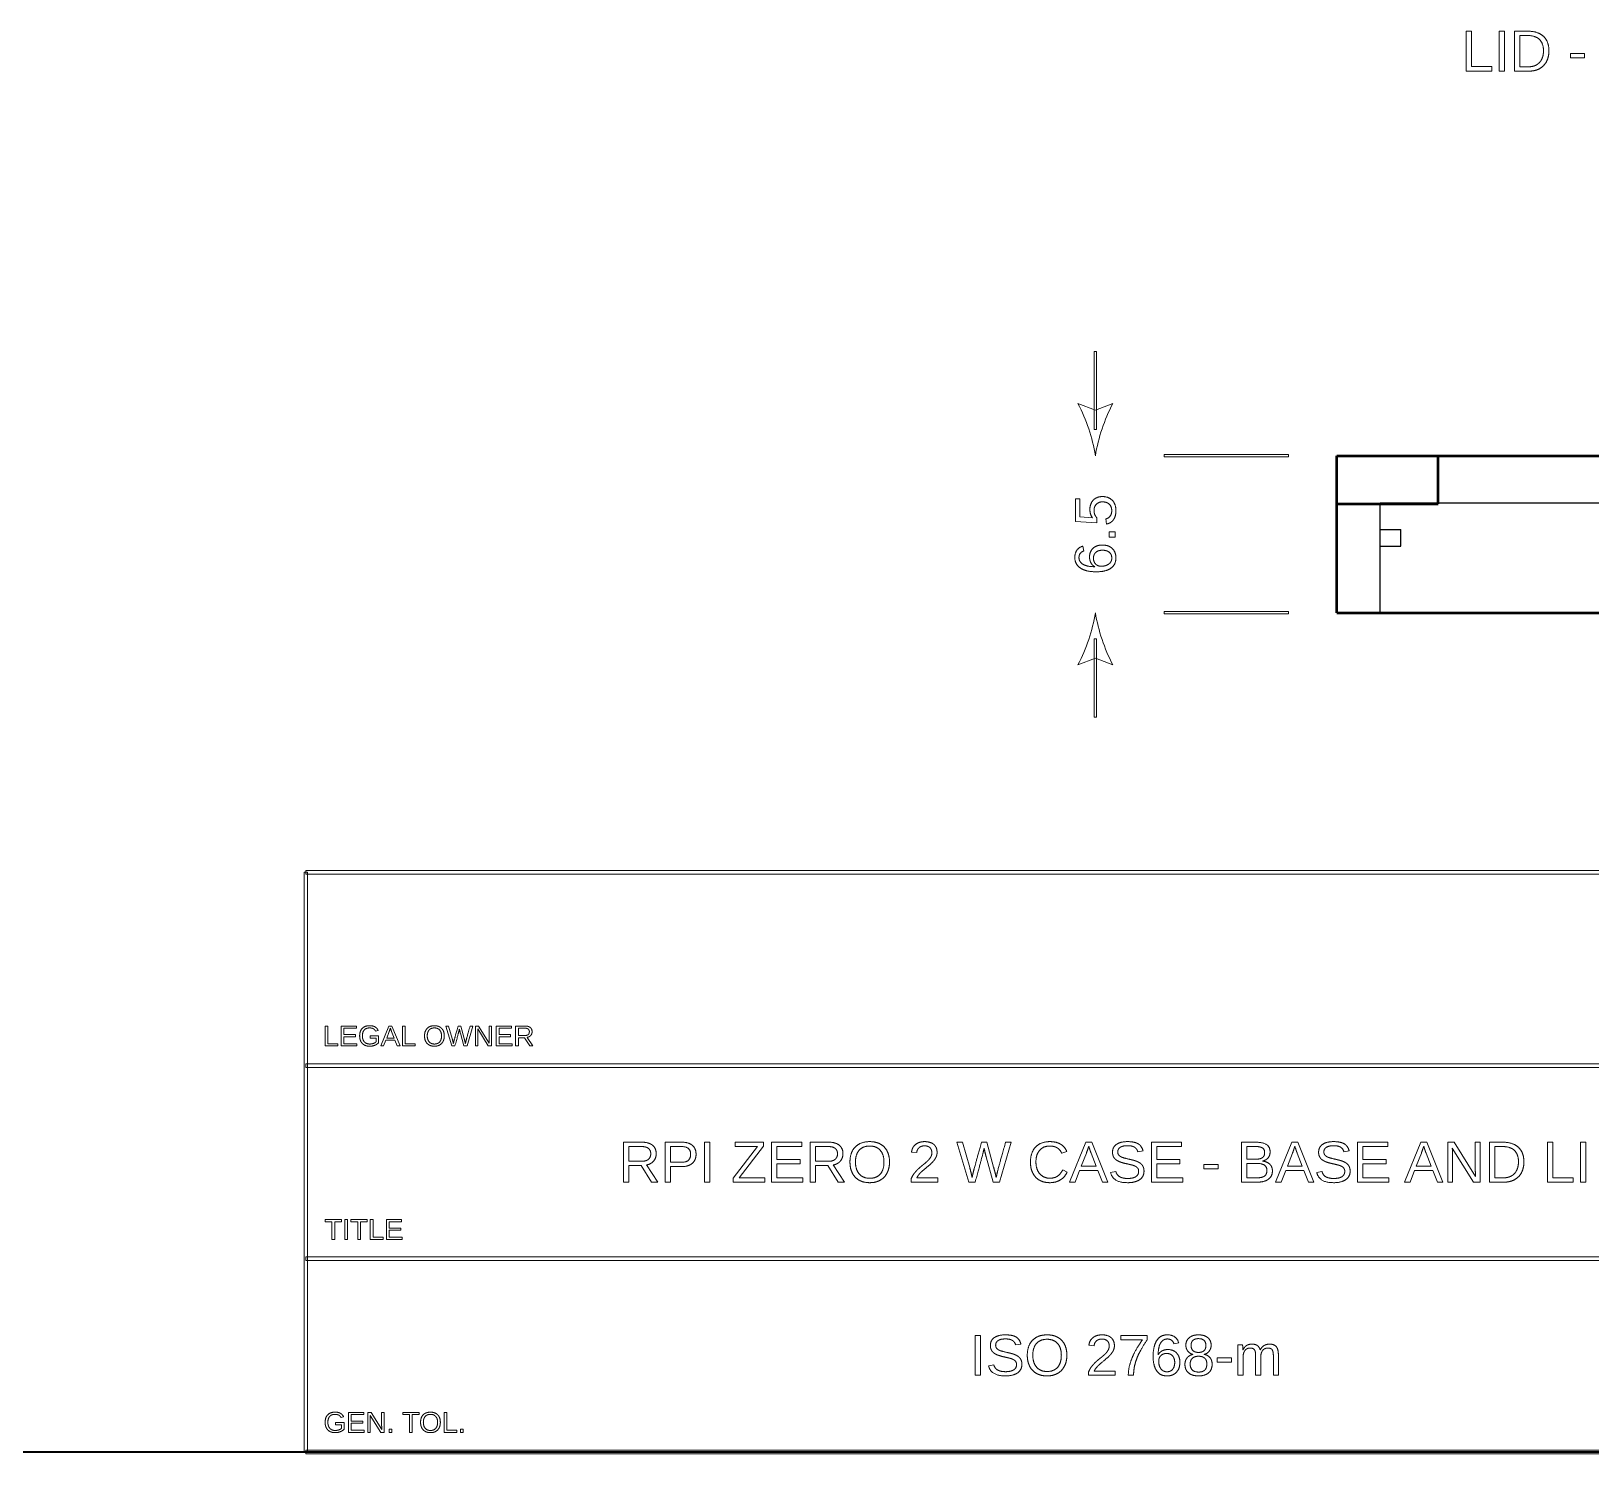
# Model space of a CAD drawing. Header units: millimetres. Extents: x 10 to 414, y 10 to 287.
# Drawn here: x 228.6 to 293.2, y 9.9 to 68.8 of the extents above; entities that cross this region are included whole.
import ezdxf

# ---------------------------------------------------------------- set-up
doc = ezdxf.new("R2010")
doc.units = ezdxf.units.MM
for name, color, linetype, lineweight in [('border', 7, 'Continuous', 35), ('dimensions', 7, 'Continuous', 13), ('hidden', 7, 'Continuous', 25), ('part', 7, 'Continuous', 50)]:
    doc.layers.add(name, color=color, linetype=linetype, lineweight=lineweight)

msp = doc.modelspace()

# ---------------------------------------------------------------- linework, layer by layer
at = {"layer": 'border'}
msp.add_line((10, 10), (410, 10), dxfattribs=at)
at = {"layer": 'dimensions'}
for p, q in [((288.06, 68.825), (288.06, 67.174)), ((288.283, 68.825), (288.06, 68.825)), ((288.283, 67.357), (288.283, 68.825)), ((289.419, 68.825), (289.419, 67.174)), ((289.643, 68.825), (289.419, 68.825)), ((289.643, 67.174), (289.643, 68.825)), ((290.061, 68.825), (290.061, 67.174)), ((290.607, 68.825), (290.061, 68.825)), ((290.285, 68.646), (290.603, 68.646)), ((290.285, 67.353), (290.285, 68.646)), ((292.371, 67.905), (292.371, 67.718)), ((292.957, 67.905), (292.371, 67.905)), ((292.957, 67.718), (292.957, 67.905)), ((289.118, 67.357), (288.283, 67.357)), ((289.118, 67.174), (289.118, 67.357)), ((290.653, 67.353), (290.285, 67.353)), ((292.371, 67.718), (292.957, 67.718)), ((288.06, 67.174), (289.118, 67.174)), ((289.419, 67.174), (289.643, 67.174)), ((290.061, 67.174), (290.679, 67.174)), ((272.75, 55.57), (272.65, 55.57)), ((272.65, 55.57), (272.65, 52.33)), ((272.75, 52.33), (272.75, 55.57)), ((272.7, 53.14), (271.98, 53.41)), ((273.42, 53.41), (272.7, 53.14)), ((272.65, 52.33), (272.75, 52.33)), ((280.7, 51.3), (275.55, 51.3)), ((275.55, 51.3), (275.55, 51.2)), ((275.55, 51.2), (280.7, 51.2)), ((280.7, 51.2), (280.7, 51.3)), ((271.875, 49.461), (271.875, 48.522)), ((272.054, 49.461), (271.875, 49.461)), ((272.054, 48.714), (272.054, 49.461)), ((271.875, 48.522), (272.763, 48.467)), ((272.578, 48.683), (272.054, 48.714)), ((272.763, 48.467), (272.763, 48.673)), ((273.132, 48.632), (273.157, 48.419)), ((273.27, 48.104), (273.27, 47.875)), ((273.526, 48.104), (273.27, 48.104)), ((273.27, 47.875), (273.526, 47.875)), ((273.526, 47.875), (273.526, 48.104)), ((272.223, 47.303), (272.187, 47.505)), ((280.7, 44.8), (275.55, 44.8)), ((275.55, 44.8), (275.55, 44.7)), ((275.55, 44.7), (280.7, 44.7)), ((280.7, 44.7), (280.7, 44.8)), ((272.75, 43.67), (272.65, 43.67)), ((272.65, 43.67), (272.65, 40.43)), ((272.75, 40.43), (272.75, 43.67)), ((271.98, 42.59), (272.7, 42.86)), ((272.7, 42.86), (273.42, 42.59)), ((272.65, 40.43), (272.75, 40.43)), ((240.075, 34), (239.925, 34)), ((239.925, 34), (239.925, 10)), ((410, 34.075), (240, 34.075)), ((240, 34.075), (240, 33.925)), ((240, 33.925), (410, 33.925)), ((240.075, 10), (240.075, 34)), ((240.8, 27.637), (240.8, 26.812)), ((240.912, 27.637), (240.8, 27.637)), ((240.912, 26.903), (240.912, 27.637)), ((241.467, 27.637), (241.467, 26.812)), ((242.094, 27.637), (241.467, 27.637)), ((241.579, 27.546), (242.094, 27.546)), ((241.579, 27.281), (241.579, 27.546)), ((242.059, 27.281), (241.579, 27.281)), ((241.579, 27.191), (242.059, 27.191)), ((241.579, 26.903), (241.579, 27.191)), ((242.059, 27.191), (242.059, 27.281)), ((242.094, 27.546), (242.094, 27.637)), ((242.663, 27.225), (242.663, 27.131)), ((243.013, 27.225), (242.663, 27.225)), ((242.663, 27.131), (242.91, 27.131)), ((242.888, 27.423), (242.995, 27.455)), ((242.91, 27.131), (242.91, 26.982)), ((243.013, 26.94), (243.013, 27.225)), ((243.442, 27.637), (243.105, 26.812)), ((243.35, 27.14), (243.455, 27.412)), ((243.659, 27.14), (243.35, 27.14)), ((243.569, 27.637), (243.442, 27.637)), ((243.499, 27.537), (243.504, 27.553)), ((243.504, 27.553), (243.52, 27.504)), ((243.553, 27.413), (243.659, 27.14)), ((243.901, 26.812), (243.569, 27.637)), ((244.002, 27.637), (244.002, 26.812)), ((244.113, 27.637), (244.002, 27.637)), ((244.113, 26.903), (244.113, 27.637)), ((245.798, 27.637), (246.041, 26.812)), ((245.915, 27.637), (245.798, 27.637)), ((246.063, 27.113), (245.915, 27.637)), ((246.414, 27.637), (246.307, 27.637)), ((246.402, 27.336), (246.545, 26.812)), ((246.557, 27.123), (246.414, 27.637)), ((246.678, 26.812), (246.921, 27.637)), ((246.921, 27.637), (246.805, 27.637)), ((247.024, 27.637), (247.024, 26.812)), ((247.154, 27.637), (247.024, 27.637)), ((247.118, 27.515), (247.559, 26.812)), ((247.121, 27.458), (247.118, 27.515)), ((247.123, 27.36), (247.121, 27.458)), ((247.123, 26.812), (247.123, 27.36)), ((247.6, 26.929), (247.154, 27.637)), ((247.593, 27.637), (247.593, 27.096)), ((247.694, 27.637), (247.593, 27.637)), ((247.694, 26.812), (247.694, 27.637)), ((247.89, 27.637), (247.89, 26.812)), ((248.517, 27.637), (247.89, 27.637)), ((248.002, 27.546), (248.517, 27.546)), ((248.002, 27.281), (248.002, 27.546)), ((248.482, 27.281), (248.002, 27.281)), ((248.002, 27.191), (248.482, 27.191)), ((248.002, 26.903), (248.002, 27.191)), ((248.482, 27.191), (248.482, 27.281)), ((248.517, 27.546), (248.517, 27.637)), ((248.691, 27.637), (248.691, 26.812)), ((249.079, 27.637), (248.691, 27.637)), ((248.803, 27.548), (249.068, 27.548)), ((248.803, 27.243), (248.803, 27.548)), ((249.073, 27.243), (248.803, 27.243)), ((248.803, 27.154), (249.06, 27.154)), ((248.803, 26.812), (248.803, 27.154)), ((249.06, 27.154), (249.274, 26.812)), ((249.403, 26.812), (249.169, 27.167)), ((240.8, 26.812), (241.329, 26.812)), ((241.329, 26.903), (240.912, 26.903)), ((241.329, 26.812), (241.329, 26.903)), ((241.467, 26.812), (242.118, 26.812)), ((242.118, 26.903), (241.579, 26.903)), ((242.118, 26.812), (242.118, 26.903)), ((243.105, 26.812), (243.221, 26.812)), ((243.221, 26.812), (243.316, 27.053)), ((243.316, 27.053), (243.692, 27.053)), ((243.692, 27.053), (243.787, 26.812)), ((243.787, 26.812), (243.901, 26.812)), ((244.002, 26.812), (244.531, 26.812)), ((244.531, 26.903), (244.113, 26.903)), ((244.531, 26.812), (244.531, 26.903)), ((246.041, 26.812), (246.175, 26.812)), ((246.545, 26.812), (246.678, 26.812)), ((246.614, 26.931), (246.609, 26.91)), ((247.024, 26.812), (247.123, 26.812)), ((247.559, 26.812), (247.694, 26.812)), ((247.89, 26.812), (248.541, 26.812)), ((248.541, 26.903), (248.002, 26.903)), ((248.541, 26.812), (248.541, 26.903)), ((248.691, 26.812), (248.803, 26.812)), ((249.274, 26.812), (249.403, 26.812)), ((410, 26.075), (240, 26.075)), ((240, 26.075), (240, 25.925)), ((240, 25.925), (410, 25.925)), ((253.151, 22.825), (253.151, 21.174)), ((253.928, 22.825), (253.151, 22.825)), ((253.375, 22.646), (253.906, 22.646)), ((253.375, 22.036), (253.375, 22.646)), ((254.884, 22.825), (254.884, 21.174)), ((255.579, 22.825), (254.884, 22.825)), ((255.108, 22.646), (255.552, 22.646)), ((255.108, 21.994), (255.108, 22.646)), ((256.51, 22.825), (256.51, 21.174)), ((256.734, 22.825), (256.51, 22.825)), ((256.734, 21.174), (256.734, 22.825)), ((258.704, 22.642), (257.698, 21.341)), ((257.784, 22.825), (257.784, 22.642)), ((258.958, 22.825), (257.784, 22.825)), ((257.784, 22.642), (258.704, 22.642)), ((257.952, 21.357), (258.958, 22.662)), ((258.958, 22.662), (258.958, 22.825)), ((259.285, 22.825), (259.285, 21.174)), ((260.538, 22.825), (259.285, 22.825)), ((259.509, 22.642), (260.538, 22.642)), ((259.509, 22.113), (259.509, 22.642)), ((260.538, 22.642), (260.538, 22.825)), ((260.886, 22.825), (260.886, 21.174)), ((261.663, 22.825), (260.886, 22.825)), ((261.109, 22.646), (261.64, 22.646)), ((261.109, 22.036), (261.109, 22.646)), ((266.968, 22.825), (267.454, 21.174)), ((267.201, 22.825), (266.968, 22.825)), ((267.497, 21.776), (267.201, 22.825)), ((268.199, 22.825), (267.985, 22.825)), ((268.486, 21.797), (268.199, 22.825)), ((268.728, 21.174), (269.214, 22.825)), ((269.214, 22.825), (268.981, 22.825)), ((272.301, 22.825), (271.627, 21.174)), ((272.555, 22.825), (272.301, 22.825)), ((272.414, 22.623), (272.425, 22.656)), ((272.425, 22.656), (272.457, 22.559)), ((273.218, 21.174), (272.555, 22.825)), ((275.021, 22.825), (275.021, 21.174)), ((276.273, 22.825), (275.021, 22.825)), ((275.245, 22.642), (276.273, 22.642)), ((275.245, 22.113), (275.245, 22.642)), ((276.273, 22.642), (276.273, 22.825)), ((278.754, 22.825), (278.754, 21.174)), ((279.354, 22.825), (278.754, 22.825)), ((278.978, 22.646), (279.354, 22.646)), ((278.978, 22.123), (278.978, 22.646)), ((280.837, 22.825), (280.163, 21.174)), ((281.091, 22.825), (280.837, 22.825)), ((280.95, 22.623), (280.961, 22.656)), ((280.961, 22.656), (280.993, 22.559)), ((281.754, 21.174), (281.091, 22.825)), ((283.557, 22.825), (283.557, 21.174)), ((284.809, 22.825), (283.557, 22.825)), ((283.78, 22.642), (284.809, 22.642)), ((283.78, 22.113), (283.78, 22.642)), ((284.809, 22.642), (284.809, 22.825)), ((286.173, 22.825), (285.5, 21.174)), ((286.428, 22.825), (286.173, 22.825)), ((286.287, 22.623), (286.298, 22.656)), ((286.298, 22.656), (286.329, 22.559)), ((287.091, 21.174), (286.428, 22.825)), ((287.293, 22.825), (287.293, 21.174)), ((287.553, 22.825), (287.293, 22.825)), ((288.446, 21.409), (287.553, 22.825)), ((288.432, 22.825), (288.432, 21.742)), ((288.633, 22.825), (288.432, 22.825)), ((288.633, 21.174), (288.633, 22.825)), ((289.026, 22.825), (289.026, 21.174)), ((289.572, 22.825), (289.026, 22.825)), ((289.25, 22.646), (289.567, 22.646)), ((289.25, 21.353), (289.25, 22.646)), ((291.426, 22.825), (291.426, 21.174)), ((291.65, 22.825), (291.426, 22.825)), ((291.65, 21.357), (291.65, 22.825)), ((292.785, 22.825), (292.785, 21.174)), ((293.009, 22.825), (292.785, 22.825)), ((293.009, 21.174), (293.009, 22.825)), ((253.915, 22.036), (253.375, 22.036)), ((255.562, 21.994), (255.108, 21.994)), ((260.467, 22.113), (259.509, 22.113)), ((260.467, 21.932), (260.467, 22.113)), ((261.65, 22.036), (261.109, 22.036)), ((265.086, 22.417), (265.301, 22.397)), ((268.175, 22.223), (268.461, 21.174)), ((271.304, 22.37), (271.516, 22.441)), ((272.117, 21.831), (272.328, 22.374)), ((272.522, 22.376), (272.734, 21.831)), ((274.455, 22.431), (274.675, 22.47)), ((276.203, 22.113), (275.245, 22.113)), ((276.203, 21.932), (276.203, 22.113)), ((279.354, 22.123), (278.978, 22.123)), ((280.653, 21.831), (280.864, 22.374)), ((281.058, 22.376), (281.27, 21.831)), ((282.991, 22.431), (283.211, 22.47)), ((284.739, 22.113), (283.78, 22.113)), ((284.739, 21.932), (284.739, 22.113)), ((285.989, 21.831), (286.2, 22.374)), ((286.395, 22.376), (286.607, 21.831)), ((287.48, 22.58), (288.364, 21.174)), ((287.486, 22.466), (287.48, 22.58)), ((287.492, 22.271), (287.486, 22.466)), ((287.492, 21.174), (287.492, 22.271)), ((253.375, 21.859), (253.889, 21.859)), ((253.375, 21.174), (253.375, 21.859)), ((253.889, 21.859), (254.318, 21.174)), ((254.576, 21.174), (254.107, 21.885)), ((255.108, 21.817), (255.593, 21.817)), ((255.108, 21.174), (255.108, 21.817)), ((257.698, 21.341), (257.698, 21.174)), ((259.013, 21.357), (257.952, 21.357)), ((259.013, 21.174), (259.013, 21.357)), ((259.509, 21.932), (260.467, 21.932)), ((259.509, 21.357), (259.509, 21.932)), ((260.586, 21.357), (259.509, 21.357)), ((260.586, 21.174), (260.586, 21.357)), ((261.109, 21.859), (261.624, 21.859)), ((261.109, 21.174), (261.109, 21.859)), ((261.624, 21.859), (262.053, 21.174)), ((262.311, 21.174), (261.842, 21.885)), ((265.076, 21.323), (265.076, 21.174)), ((266.17, 21.353), (265.308, 21.353)), ((266.17, 21.174), (266.17, 21.353)), ((268.6, 21.412), (268.589, 21.371)), ((271.531, 21.586), (271.348, 21.678)), ((271.859, 21.174), (272.049, 21.657)), ((272.049, 21.657), (272.801, 21.657)), ((272.734, 21.831), (272.117, 21.831)), ((272.801, 21.657), (272.99, 21.174)), ((273.549, 21.613), (273.332, 21.57)), ((275.245, 21.932), (276.203, 21.932)), ((275.245, 21.357), (275.245, 21.932)), ((276.321, 21.357), (275.245, 21.357)), ((276.321, 21.174), (276.321, 21.357)), ((277.198, 21.905), (277.198, 21.718)), ((277.784, 21.905), (277.198, 21.905)), ((277.198, 21.718), (277.784, 21.718)), ((277.784, 21.718), (277.784, 21.905)), ((278.978, 21.948), (279.395, 21.948)), ((278.978, 21.353), (278.978, 21.948)), ((279.413, 21.353), (278.978, 21.353)), ((280.395, 21.174), (280.585, 21.657)), ((280.585, 21.657), (281.337, 21.657)), ((281.27, 21.831), (280.653, 21.831)), ((281.337, 21.657), (281.526, 21.174)), ((282.085, 21.613), (281.868, 21.57)), ((283.78, 21.932), (284.739, 21.932)), ((283.78, 21.357), (283.78, 21.932)), ((284.857, 21.357), (283.78, 21.357)), ((284.857, 21.174), (284.857, 21.357)), ((285.732, 21.174), (285.921, 21.657)), ((285.921, 21.657), (286.674, 21.657)), ((286.607, 21.831), (285.989, 21.831)), ((286.674, 21.657), (286.863, 21.174)), ((289.618, 21.353), (289.25, 21.353)), ((292.484, 21.357), (291.65, 21.357)), ((292.484, 21.174), (292.484, 21.357)), ((253.151, 21.174), (253.375, 21.174)), ((254.318, 21.174), (254.576, 21.174)), ((254.884, 21.174), (255.108, 21.174)), ((256.51, 21.174), (256.734, 21.174)), ((257.698, 21.174), (259.013, 21.174)), ((259.285, 21.174), (260.586, 21.174)), ((260.886, 21.174), (261.109, 21.174)), ((262.053, 21.174), (262.311, 21.174)), ((265.076, 21.174), (266.17, 21.174)), ((267.454, 21.174), (267.721, 21.174)), ((268.461, 21.174), (268.728, 21.174)), ((271.627, 21.174), (271.859, 21.174)), ((272.99, 21.174), (273.218, 21.174)), ((275.021, 21.174), (276.321, 21.174)), ((278.754, 21.174), (279.425, 21.174)), ((280.163, 21.174), (280.395, 21.174)), ((281.526, 21.174), (281.754, 21.174)), ((283.557, 21.174), (284.857, 21.174)), ((285.5, 21.174), (285.732, 21.174)), ((286.863, 21.174), (287.091, 21.174)), ((287.293, 21.174), (287.492, 21.174)), ((288.364, 21.174), (288.633, 21.174)), ((289.026, 21.174), (289.643, 21.174)), ((291.426, 21.174), (292.484, 21.174)), ((292.785, 21.174), (293.009, 21.174)), ((240.8, 19.626), (240.8, 19.534)), ((241.479, 19.626), (240.8, 19.626)), ((240.8, 19.534), (241.084, 19.534)), ((241.084, 19.534), (241.084, 18.8)), ((241.195, 19.534), (241.479, 19.534)), ((241.195, 18.8), (241.195, 19.534)), ((241.479, 19.534), (241.479, 19.626)), ((241.617, 19.626), (241.617, 18.8)), ((241.729, 19.626), (241.617, 19.626)), ((241.729, 18.8), (241.729, 19.626)), ((241.866, 19.626), (241.866, 19.534)), ((242.545, 19.626), (241.866, 19.626)), ((241.866, 19.534), (242.15, 19.534)), ((242.15, 19.534), (242.15, 18.8)), ((242.261, 19.534), (242.545, 19.534)), ((242.261, 18.8), (242.261, 19.534)), ((242.545, 19.534), (242.545, 19.626)), ((242.671, 19.626), (242.671, 18.8)), ((242.783, 19.626), (242.671, 19.626)), ((242.783, 18.891), (242.783, 19.626)), ((243.338, 19.626), (243.338, 18.8)), ((243.965, 19.626), (243.338, 19.626)), ((243.45, 19.534), (243.965, 19.534)), ((243.45, 19.269), (243.45, 19.534)), ((243.965, 19.534), (243.965, 19.626)), ((241.084, 18.8), (241.195, 18.8)), ((241.617, 18.8), (241.729, 18.8)), ((242.15, 18.8), (242.261, 18.8)), ((242.671, 18.8), (243.2, 18.8)), ((243.2, 18.891), (242.783, 18.891)), ((243.2, 18.8), (243.2, 18.891)), ((243.338, 18.8), (243.989, 18.8)), ((243.929, 19.269), (243.45, 19.269)), ((243.45, 19.179), (243.929, 19.179)), ((243.45, 18.891), (243.45, 19.179)), ((243.989, 18.891), (243.45, 18.891)), ((243.929, 19.179), (243.929, 19.269)), ((243.989, 18.8), (243.989, 18.891)), ((410, 18.075), (240, 18.075)), ((240, 18.075), (240, 17.925)), ((240, 17.925), (410, 17.925)), ((267.721, 14.825), (267.721, 13.174)), ((267.944, 14.825), (267.721, 14.825)), ((267.944, 13.174), (267.944, 14.825)), ((269.397, 14.431), (269.618, 14.47)), ((272.43, 14.417), (272.646, 14.397)), ((273.758, 14.825), (273.758, 14.646)), ((274.849, 14.825), (273.758, 14.825)), ((273.758, 14.646), (274.645, 14.646)), ((274.849, 14.654), (274.849, 14.825)), ((275.952, 14.477), (276.153, 14.513)), ((278.797, 14.442), (278.598, 14.442)), ((278.81, 14.225), (278.806, 14.225)), ((279.528, 14.225), (279.525, 14.225)), ((268.492, 13.613), (268.275, 13.57)), ((276.738, 14.042), (276.738, 14.037)), ((277.201, 14.04), (277.201, 14.045)), ((277.746, 13.905), (277.746, 13.718)), ((278.332, 13.905), (277.746, 13.905)), ((277.746, 13.718), (278.332, 13.718)), ((278.332, 13.718), (278.332, 13.905)), ((278.605, 14.171), (278.605, 13.174)), ((278.815, 13.174), (278.815, 13.909)), ((279.338, 13.978), (279.338, 13.174)), ((279.547, 13.174), (279.547, 13.909)), ((280.071, 13.978), (280.071, 13.174)), ((280.279, 13.174), (280.279, 14.019)), ((267.721, 13.174), (267.944, 13.174)), ((272.421, 13.323), (272.421, 13.174)), ((272.421, 13.174), (273.514, 13.174)), ((273.514, 13.353), (272.653, 13.353)), ((273.514, 13.174), (273.514, 13.353)), ((274.063, 13.174), (274.283, 13.174)), ((278.605, 13.174), (278.815, 13.174)), ((279.338, 13.174), (279.547, 13.174)), ((280.071, 13.174), (280.279, 13.174)), ((241.771, 11.637), (241.771, 10.812)), ((242.398, 11.637), (241.771, 11.637)), ((242.398, 11.546), (242.398, 11.637)), ((242.572, 11.637), (242.572, 10.812)), ((242.702, 11.637), (242.572, 11.637)), ((243.148, 10.929), (242.702, 11.637)), ((243.141, 11.637), (243.141, 11.096)), ((243.242, 11.637), (243.141, 11.637)), ((243.242, 10.812), (243.242, 11.637)), ((244.012, 11.637), (244.012, 11.546)), ((244.691, 11.637), (244.012, 11.637)), ((244.691, 11.546), (244.691, 11.637)), ((245.728, 11.637), (245.728, 10.812)), ((245.84, 11.637), (245.728, 11.637)), ((245.84, 10.903), (245.84, 11.637)), ((241.234, 11.225), (241.234, 11.131)), ((241.583, 11.225), (241.234, 11.225)), ((241.234, 11.131), (241.48, 11.131)), ((241.459, 11.423), (241.565, 11.455)), ((241.48, 11.131), (241.48, 10.982)), ((241.583, 10.94), (241.583, 11.225)), ((241.883, 11.546), (242.398, 11.546)), ((241.883, 11.281), (241.883, 11.546)), ((242.363, 11.281), (241.883, 11.281)), ((241.883, 11.191), (242.363, 11.191)), ((241.883, 10.903), (241.883, 11.191)), ((242.363, 11.191), (242.363, 11.281)), ((242.666, 11.515), (243.107, 10.812)), ((242.669, 11.458), (242.666, 11.515)), ((242.671, 11.36), (242.669, 11.458)), ((242.671, 10.812), (242.671, 11.36)), ((244.012, 11.546), (244.296, 11.546)), ((244.296, 11.546), (244.296, 10.812)), ((244.407, 11.546), (244.691, 11.546)), ((244.407, 10.812), (244.407, 11.546)), ((241.771, 10.812), (242.422, 10.812)), ((242.422, 10.903), (241.883, 10.903)), ((242.422, 10.812), (242.422, 10.903)), ((242.572, 10.812), (242.671, 10.812)), ((243.107, 10.812), (243.242, 10.812)), ((243.45, 10.94), (243.45, 10.812)), ((243.564, 10.94), (243.45, 10.94)), ((243.45, 10.812), (243.564, 10.812)), ((243.564, 10.812), (243.564, 10.94)), ((244.296, 10.812), (244.407, 10.812)), ((245.728, 10.812), (246.257, 10.812)), ((246.257, 10.903), (245.84, 10.903)), ((246.257, 10.812), (246.257, 10.903)), ((246.407, 10.94), (246.407, 10.812)), ((246.521, 10.94), (246.407, 10.94)), ((246.407, 10.812), (246.521, 10.812)), ((246.521, 10.812), (246.521, 10.94)), ((239.925, 10), (240.075, 10)), ((410, 10.075), (240, 10.075)), ((240, 10.075), (240, 9.925)), ((240, 9.925), (410, 9.925))]:
    msp.add_line(p, q, dxfattribs=at)
for centre, start, end in [((265.5, 50.05), 9.46232, 27.40758), ((279.9, 50.05), 152.59242, 170.53768), ((265.5, 45.95), -27.40758, -9.46232), ((279.9, 45.95), -170.53768, -152.59242)]:
    msp.add_arc(centre, 7.299, start, end, dxfattribs=at)
for points in [[(291.089, 68.485), (290.921, 68.646), (290.603, 68.646)], [(290.607, 68.825), (291.027, 68.825), (291.255, 68.615)], [(291.258, 68.016), (291.258, 68.323), (291.089, 68.485)], [(291.255, 68.615), (291.483, 68.404), (291.483, 68.016)], [(291.184, 67.662), (291.258, 67.812), (291.258, 68.016)], [(291.483, 68.016), (291.483, 67.761), (291.383, 67.569)], [(290.653, 67.353), (290.835, 67.353), (290.972, 67.433)], [(291.101, 67.276), (290.918, 67.174), (290.679, 67.174)], [(290.972, 67.433), (291.11, 67.513), (291.184, 67.662)], [(291.383, 67.569), (291.283, 67.378), (291.101, 67.276)], [(272.473, 49.024), (272.473, 49.267), (272.616, 49.412)], [(272.616, 49.412), (272.759, 49.557), (272.988, 49.557)], [(272.741, 49.241), (272.645, 49.144), (272.645, 48.98)], [(272.993, 49.338), (272.837, 49.338), (272.741, 49.241)], [(272.988, 49.557), (273.25, 49.557), (273.4, 49.402)], [(273.275, 49.242), (273.172, 49.338), (272.993, 49.338)], [(273.377, 48.976), (273.377, 49.146), (273.275, 49.242)], [(273.4, 49.402), (273.55, 49.246), (273.55, 48.971)], [(272.578, 48.683), (272.473, 48.82), (272.473, 49.024)], [(272.645, 48.98), (272.645, 48.895), (272.672, 48.821)], [(272.672, 48.821), (272.699, 48.747), (272.763, 48.673)], [(273.132, 48.632), (273.377, 48.699), (273.377, 48.976)], [(273.449, 48.598), (273.348, 48.456), (273.157, 48.419)], [(273.55, 48.971), (273.55, 48.74), (273.449, 48.598)], [(271.85, 47.034), (271.85, 47.408), (272.187, 47.505)], [(272.223, 47.303), (272.021, 47.241), (272.021, 47.031)], [(272.459, 47.054), (272.459, 47.282), (272.602, 47.416)], [(272.602, 47.416), (272.745, 47.551), (272.986, 47.551)], [(272.719, 47.248), (272.621, 47.16), (272.621, 47.003)], [(272.995, 47.336), (272.816, 47.336), (272.719, 47.248)], [(272.986, 47.551), (273.247, 47.551), (273.398, 47.409)], [(273.277, 47.249), (273.175, 47.336), (272.995, 47.336)], [(273.38, 47.01), (273.38, 47.163), (273.277, 47.249)], [(273.398, 47.409), (273.55, 47.267), (273.55, 47.017)], [(272.08, 46.597), (271.85, 46.75), (271.85, 47.034)], [(272.021, 47.031), (272.021, 46.851), (272.19, 46.752)], [(272.739, 46.443), (272.31, 46.443), (272.08, 46.597)], [(272.19, 46.752), (272.358, 46.653), (272.677, 46.653)], [(272.514, 46.815), (272.459, 46.919), (272.459, 47.054)], [(272.677, 46.653), (272.57, 46.71), (272.514, 46.815)], [(272.621, 47.003), (272.621, 46.856), (272.708, 46.765)], [(272.708, 46.765), (272.794, 46.674), (272.945, 46.674)], [(273.342, 46.591), (273.135, 46.443), (272.739, 46.443)], [(272.945, 46.674), (273.136, 46.674), (273.258, 46.768)], [(273.258, 46.768), (273.38, 46.863), (273.38, 47.01)], [(273.55, 47.017), (273.55, 46.738), (273.342, 46.591)], [(242.23, 27.228), (242.23, 27.429), (242.338, 27.539)], [(242.279, 27), (242.23, 27.097), (242.23, 27.228)], [(242.338, 27.539), (242.445, 27.65), (242.64, 27.65)], [(242.419, 27.472), (242.343, 27.385), (242.343, 27.228)], [(242.343, 27.228), (242.343, 27.072), (242.424, 26.981)], [(242.638, 27.558), (242.495, 27.558), (242.419, 27.472)], [(242.791, 27.526), (242.729, 27.558), (242.638, 27.558)], [(242.64, 27.65), (242.778, 27.65), (242.863, 27.603)], [(242.888, 27.423), (242.853, 27.494), (242.791, 27.526)], [(242.863, 27.603), (242.949, 27.557), (242.995, 27.455)], [(243.499, 27.537), (243.484, 27.488), (243.455, 27.412)], [(243.553, 27.413), (243.536, 27.453), (243.52, 27.504)], [(244.916, 27.228), (244.916, 27.426), (245.025, 27.538)], [(244.965, 27.001), (244.916, 27.098), (244.916, 27.228)], [(245.025, 27.538), (245.133, 27.65), (245.326, 27.65)], [(245.107, 27.471), (245.03, 27.385), (245.03, 27.228)], [(245.03, 27.228), (245.03, 27.073), (245.108, 26.982)], [(245.326, 27.558), (245.185, 27.558), (245.107, 27.471)], [(245.326, 27.65), (245.452, 27.65), (245.545, 27.6)], [(245.544, 27.47), (245.467, 27.558), (245.326, 27.558)], [(245.621, 27.228), (245.621, 27.382), (245.544, 27.47)], [(245.545, 27.6), (245.637, 27.549), (245.686, 27.454)], [(245.545, 26.979), (245.621, 27.067), (245.621, 27.228)], [(245.686, 27.454), (245.735, 27.358), (245.735, 27.228)], [(245.735, 27.228), (245.735, 27.099), (245.686, 27.002)], [(246.144, 27.051), (246.163, 27.127), (246.307, 27.637)], [(246.335, 27.399), (246.324, 27.353), (246.175, 26.812)], [(246.361, 27.513), (246.345, 27.445), (246.335, 27.399)], [(246.402, 27.336), (246.388, 27.385), (246.361, 27.513)], [(246.64, 27.041), (246.65, 27.083), (246.805, 27.637)], [(249.209, 27.51), (249.16, 27.548), (249.068, 27.548)], [(249.073, 27.243), (249.161, 27.243), (249.21, 27.284)], [(249.079, 27.637), (249.219, 27.637), (249.295, 27.575)], [(249.317, 27.246), (249.263, 27.184), (249.169, 27.167)], [(249.258, 27.4), (249.258, 27.472), (249.209, 27.51)], [(249.21, 27.284), (249.258, 27.326), (249.258, 27.4)], [(249.295, 27.575), (249.371, 27.513), (249.371, 27.401)], [(249.371, 27.401), (249.371, 27.309), (249.317, 27.246)], [(242.422, 26.852), (242.329, 26.903), (242.279, 27)], [(242.646, 26.8), (242.516, 26.8), (242.422, 26.852)], [(242.424, 26.981), (242.504, 26.891), (242.646, 26.891)], [(242.646, 26.891), (242.727, 26.891), (242.797, 26.915)], [(242.852, 26.837), (242.757, 26.8), (242.646, 26.8)], [(242.797, 26.915), (242.867, 26.94), (242.91, 26.982)], [(243.013, 26.94), (242.947, 26.873), (242.852, 26.837)], [(245.106, 26.852), (245.013, 26.903), (244.965, 27.001)], [(245.325, 26.8), (245.198, 26.8), (245.106, 26.852)], [(245.108, 26.982), (245.186, 26.891), (245.325, 26.891)], [(245.325, 26.891), (245.468, 26.891), (245.545, 26.979)], [(245.544, 26.852), (245.451, 26.8), (245.325, 26.8)], [(245.686, 27.002), (245.636, 26.904), (245.544, 26.852)], [(246.063, 27.113), (246.089, 27.014), (246.112, 26.91)], [(246.112, 26.91), (246.126, 26.975), (246.144, 27.051)], [(246.557, 27.123), (246.59, 26.997), (246.609, 26.91)], [(246.614, 26.931), (246.63, 26.998), (246.64, 27.041)], [(247.6, 26.929), (247.593, 27.044), (247.593, 27.096)], [(254.188, 22.57), (254.09, 22.646), (253.906, 22.646)], [(253.928, 22.825), (254.207, 22.825), (254.359, 22.7)], [(254.359, 22.7), (254.511, 22.575), (254.511, 22.353)], [(255.937, 22.326), (255.937, 22.646), (255.552, 22.646)], [(255.579, 22.825), (255.857, 22.825), (256.009, 22.695)], [(256.009, 22.695), (256.162, 22.565), (256.162, 22.328)], [(261.922, 22.57), (261.824, 22.646), (261.64, 22.646)], [(261.663, 22.825), (261.941, 22.825), (262.093, 22.7)], [(262.093, 22.7), (262.245, 22.575), (262.245, 22.353)], [(262.536, 22.007), (262.536, 22.403), (262.752, 22.626)], [(262.752, 22.626), (262.969, 22.85), (263.356, 22.85)], [(263.356, 22.667), (263.072, 22.667), (262.918, 22.493)], [(263.356, 22.85), (263.608, 22.85), (263.793, 22.749)], [(263.791, 22.491), (263.637, 22.667), (263.356, 22.667)], [(263.793, 22.749), (263.978, 22.649), (264.076, 22.458)], [(265.086, 22.417), (265.109, 22.615), (265.254, 22.732)], [(265.254, 22.732), (265.398, 22.85), (265.626, 22.85)], [(265.626, 22.676), (265.491, 22.676), (265.404, 22.603)], [(265.626, 22.85), (265.875, 22.85), (266.01, 22.732)], [(265.847, 22.601), (265.768, 22.676), (265.626, 22.676)], [(266.01, 22.732), (266.144, 22.614), (266.144, 22.397)], [(267.66, 21.652), (267.696, 21.804), (267.985, 22.825)], [(268.652, 21.631), (268.671, 21.716), (268.981, 22.825)], [(270.011, 22.007), (270.011, 22.402), (270.224, 22.626)], [(270.224, 22.626), (270.438, 22.85), (270.815, 22.85)], [(270.817, 22.667), (270.543, 22.667), (270.391, 22.49)], [(270.815, 22.85), (271.079, 22.85), (271.255, 22.746)], [(271.119, 22.591), (270.992, 22.667), (270.817, 22.667)], [(271.255, 22.746), (271.432, 22.643), (271.516, 22.441)], [(272.414, 22.623), (272.385, 22.526), (272.328, 22.374)], [(273.409, 22.408), (273.409, 22.62), (273.572, 22.735)], [(273.572, 22.735), (273.734, 22.85), (274.036, 22.85)], [(273.732, 22.615), (273.627, 22.55), (273.627, 22.42)], [(274.034, 22.681), (273.836, 22.681), (273.732, 22.615)], [(274.316, 22.622), (274.214, 22.681), (274.034, 22.681)], [(274.036, 22.85), (274.318, 22.85), (274.466, 22.763)], [(274.455, 22.431), (274.418, 22.562), (274.316, 22.622)], [(274.466, 22.763), (274.615, 22.677), (274.675, 22.47)], [(279.354, 22.825), (279.936, 22.825), (279.936, 22.424)], [(279.619, 22.588), (279.528, 22.646), (279.354, 22.646)], [(280.95, 22.623), (280.921, 22.526), (280.864, 22.374)], [(281.945, 22.408), (281.945, 22.62), (282.108, 22.735)], [(282.108, 22.735), (282.27, 22.85), (282.572, 22.85)], [(282.268, 22.615), (282.163, 22.55), (282.163, 22.42)], [(282.57, 22.681), (282.372, 22.681), (282.268, 22.615)], [(282.852, 22.622), (282.75, 22.681), (282.57, 22.681)], [(282.572, 22.85), (282.854, 22.85), (283.002, 22.763)], [(282.991, 22.431), (282.954, 22.562), (282.852, 22.622)], [(283.002, 22.763), (283.151, 22.677), (283.211, 22.47)], [(286.287, 22.623), (286.258, 22.526), (286.2, 22.374)], [(290.054, 22.485), (289.886, 22.646), (289.567, 22.646)], [(289.572, 22.825), (289.991, 22.825), (290.219, 22.615)], [(290.219, 22.615), (290.447, 22.404), (290.447, 22.016)], [(253.915, 22.036), (254.092, 22.036), (254.189, 22.119)], [(254.403, 22.043), (254.296, 21.918), (254.107, 21.885)], [(254.286, 22.35), (254.286, 22.495), (254.188, 22.57)], [(254.189, 22.119), (254.286, 22.202), (254.286, 22.35)], [(254.511, 22.353), (254.511, 22.169), (254.403, 22.043)], [(255.562, 21.994), (255.937, 21.994), (255.937, 22.326)], [(256.162, 22.328), (256.162, 22.094), (256.009, 21.955)], [(261.65, 22.036), (261.827, 22.036), (261.923, 22.119)], [(262.138, 22.043), (262.03, 21.918), (261.842, 21.885)], [(262.02, 22.35), (262.02, 22.495), (261.922, 22.57)], [(261.923, 22.119), (262.02, 22.202), (262.02, 22.35)], [(262.245, 22.353), (262.245, 22.169), (262.138, 22.043)], [(262.633, 21.552), (262.536, 21.747), (262.536, 22.007)], [(262.918, 22.493), (262.763, 22.32), (262.763, 22.007)], [(262.763, 22.007), (262.763, 21.696), (262.919, 21.514)], [(263.945, 22.007), (263.945, 22.315), (263.791, 22.491)], [(263.792, 21.508), (263.945, 21.685), (263.945, 22.007)], [(264.174, 22.007), (264.174, 21.748), (264.075, 21.554)], [(264.076, 22.458), (264.174, 22.267), (264.174, 22.007)], [(265.404, 22.603), (265.316, 22.53), (265.301, 22.397)], [(265.591, 21.912), (265.684, 21.985), (265.759, 22.057)], [(265.969, 22.016), (265.882, 21.921), (265.638, 21.722)], [(265.759, 22.057), (265.834, 22.13), (265.881, 22.21)], [(265.927, 22.39), (265.927, 22.526), (265.847, 22.601)], [(265.881, 22.21), (265.927, 22.289), (265.927, 22.39)], [(266.1, 22.206), (266.056, 22.111), (265.969, 22.016)], [(266.144, 22.397), (266.144, 22.301), (266.1, 22.206)], [(268.041, 22.348), (268.02, 22.257), (267.721, 21.174)], [(268.093, 22.575), (268.062, 22.439), (268.041, 22.348)], [(268.175, 22.223), (268.146, 22.321), (268.093, 22.575)], [(270.106, 21.551), (270.011, 21.743), (270.011, 22.007)], [(270.391, 22.49), (270.238, 22.314), (270.238, 22.007)], [(270.238, 22.007), (270.238, 21.704), (270.397, 21.519)], [(271.304, 22.37), (271.246, 22.514), (271.119, 22.591)], [(272.522, 22.376), (272.489, 22.457), (272.457, 22.559)], [(273.44, 22.244), (273.409, 22.315), (273.409, 22.408)], [(273.53, 22.119), (273.471, 22.172), (273.44, 22.244)], [(273.69, 22.022), (273.589, 22.066), (273.53, 22.119)], [(273.627, 22.42), (273.627, 22.343), (273.668, 22.294)], [(273.668, 22.294), (273.708, 22.244), (273.784, 22.209)], [(273.987, 21.936), (273.791, 21.979), (273.69, 22.022)], [(273.784, 22.209), (273.861, 22.175), (274.088, 22.124)], [(274.088, 22.124), (274.164, 22.107), (274.24, 22.088)], [(274.24, 22.088), (274.315, 22.07), (274.384, 22.045)], [(274.384, 22.045), (274.454, 22.02), (274.514, 21.986)], [(274.514, 21.986), (274.574, 21.952), (274.619, 21.903)], [(279.354, 22.123), (279.534, 22.123), (279.622, 22.19)], [(279.711, 22.397), (279.711, 22.531), (279.619, 22.588)], [(279.854, 22.178), (279.771, 22.079), (279.621, 22.045)], [(279.621, 22.045), (279.818, 22.021), (279.925, 21.913)], [(279.622, 22.19), (279.711, 22.258), (279.711, 22.397)], [(279.936, 22.424), (279.936, 22.278), (279.854, 22.178)], [(281.058, 22.376), (281.025, 22.457), (280.993, 22.559)], [(281.976, 22.244), (281.945, 22.315), (281.945, 22.408)], [(282.066, 22.119), (282.007, 22.172), (281.976, 22.244)], [(282.226, 22.022), (282.125, 22.066), (282.066, 22.119)], [(282.163, 22.42), (282.163, 22.343), (282.204, 22.294)], [(282.204, 22.294), (282.244, 22.244), (282.32, 22.209)], [(282.523, 21.936), (282.327, 21.979), (282.226, 22.022)], [(282.32, 22.209), (282.396, 22.175), (282.624, 22.124)], [(282.624, 22.124), (282.7, 22.107), (282.776, 22.088)], [(282.776, 22.088), (282.851, 22.07), (282.92, 22.045)], [(282.92, 22.045), (282.989, 22.02), (283.05, 21.986)], [(283.05, 21.986), (283.11, 21.952), (283.155, 21.903)], [(286.395, 22.376), (286.362, 22.457), (286.329, 22.559)], [(290.222, 22.016), (290.222, 22.323), (290.054, 22.485)], [(290.148, 21.663), (290.222, 21.812), (290.222, 22.016)], [(290.447, 22.016), (290.447, 21.761), (290.348, 21.569)], [(256.009, 21.955), (255.856, 21.817), (255.593, 21.817)], [(262.915, 21.254), (262.73, 21.357), (262.633, 21.552)], [(262.919, 21.514), (263.076, 21.332), (263.354, 21.332)], [(263.354, 21.332), (263.639, 21.332), (263.792, 21.508)], [(264.075, 21.554), (263.976, 21.359), (263.791, 21.255)], [(265.076, 21.323), (265.136, 21.46), (265.222, 21.565)], [(265.222, 21.565), (265.308, 21.67), (265.403, 21.754)], [(265.423, 21.524), (265.343, 21.435), (265.308, 21.353)], [(265.403, 21.754), (265.498, 21.839), (265.591, 21.912)], [(265.638, 21.722), (265.503, 21.612), (265.423, 21.524)], [(267.497, 21.776), (267.55, 21.579), (267.595, 21.371)], [(267.595, 21.371), (267.623, 21.5), (267.66, 21.652)], [(268.486, 21.797), (268.552, 21.545), (268.589, 21.371)], [(268.6, 21.412), (268.632, 21.546), (268.652, 21.631)], [(270.384, 21.254), (270.202, 21.358), (270.106, 21.551)], [(270.397, 21.519), (270.556, 21.334), (270.827, 21.334)], [(270.827, 21.334), (271.173, 21.334), (271.348, 21.678)], [(271.531, 21.586), (271.429, 21.373), (271.244, 21.262)], [(274.032, 21.15), (273.428, 21.15), (273.332, 21.57)], [(273.549, 21.613), (273.586, 21.464), (273.708, 21.395)], [(273.708, 21.395), (273.83, 21.325), (274.04, 21.325)], [(274.192, 21.887), (274.1, 21.91), (273.987, 21.936)], [(274.04, 21.325), (274.257, 21.325), (274.374, 21.399)], [(274.352, 21.832), (274.285, 21.865), (274.192, 21.887)], [(274.455, 21.749), (274.418, 21.8), (274.352, 21.832)], [(274.374, 21.399), (274.492, 21.474), (274.492, 21.618)], [(274.492, 21.618), (274.492, 21.699), (274.455, 21.749)], [(274.714, 21.63), (274.714, 21.401), (274.535, 21.276)], [(274.619, 21.903), (274.663, 21.854), (274.688, 21.787)], [(274.688, 21.787), (274.714, 21.72), (274.714, 21.63)], [(279.805, 21.657), (279.805, 21.948), (279.395, 21.948)], [(279.413, 21.353), (279.618, 21.353), (279.712, 21.429)], [(279.712, 21.429), (279.805, 21.505), (279.805, 21.657)], [(280.032, 21.639), (280.032, 21.419), (279.871, 21.296)], [(279.925, 21.913), (280.032, 21.804), (280.032, 21.639)], [(282.568, 21.15), (281.964, 21.15), (281.868, 21.57)], [(282.085, 21.613), (282.122, 21.464), (282.244, 21.395)], [(282.244, 21.395), (282.366, 21.325), (282.576, 21.325)], [(282.728, 21.887), (282.636, 21.91), (282.523, 21.936)], [(282.576, 21.325), (282.793, 21.325), (282.91, 21.399)], [(282.887, 21.832), (282.821, 21.865), (282.728, 21.887)], [(282.991, 21.749), (282.954, 21.8), (282.887, 21.832)], [(282.91, 21.399), (283.028, 21.474), (283.028, 21.618)], [(283.028, 21.618), (283.028, 21.699), (282.991, 21.749)], [(283.25, 21.63), (283.25, 21.401), (283.071, 21.276)], [(283.155, 21.903), (283.199, 21.854), (283.224, 21.787)], [(283.224, 21.787), (283.25, 21.72), (283.25, 21.63)], [(288.446, 21.409), (288.432, 21.639), (288.432, 21.742)], [(289.618, 21.353), (289.799, 21.353), (289.937, 21.433)], [(289.937, 21.433), (290.075, 21.512), (290.148, 21.663)], [(290.348, 21.569), (290.248, 21.378), (290.065, 21.276)], [(263.354, 21.15), (263.099, 21.15), (262.915, 21.254)], [(263.791, 21.255), (263.605, 21.15), (263.354, 21.15)], [(270.816, 21.15), (270.566, 21.15), (270.384, 21.254)], [(271.244, 21.262), (271.06, 21.15), (270.816, 21.15)], [(274.535, 21.276), (274.356, 21.15), (274.032, 21.15)], [(279.871, 21.296), (279.711, 21.174), (279.425, 21.174)], [(283.071, 21.276), (282.892, 21.15), (282.568, 21.15)], [(290.065, 21.276), (289.882, 21.174), (289.643, 21.174)], [(268.352, 14.408), (268.352, 14.62), (268.514, 14.735)], [(268.383, 14.244), (268.352, 14.315), (268.352, 14.408)], [(268.473, 14.119), (268.414, 14.172), (268.383, 14.244)], [(268.514, 14.735), (268.677, 14.85), (268.979, 14.85)], [(268.674, 14.615), (268.57, 14.55), (268.57, 14.42)], [(268.57, 14.42), (268.57, 14.343), (268.611, 14.294)], [(268.611, 14.294), (268.651, 14.244), (268.727, 14.209)], [(268.977, 14.681), (268.779, 14.681), (268.674, 14.615)], [(269.259, 14.622), (269.157, 14.681), (268.977, 14.681)], [(268.979, 14.85), (269.26, 14.85), (269.409, 14.763)], [(269.397, 14.431), (269.361, 14.562), (269.259, 14.622)], [(269.409, 14.763), (269.558, 14.677), (269.618, 14.47)], [(269.88, 14.007), (269.88, 14.403), (270.097, 14.626)], [(270.097, 14.626), (270.314, 14.85), (270.701, 14.85)], [(270.262, 14.493), (270.108, 14.32), (270.108, 14.007)], [(270.701, 14.667), (270.417, 14.667), (270.262, 14.493)], [(270.701, 14.85), (270.953, 14.85), (271.138, 14.749)], [(271.136, 14.491), (270.982, 14.667), (270.701, 14.667)], [(271.29, 14.007), (271.29, 14.315), (271.136, 14.491)], [(271.138, 14.749), (271.323, 14.649), (271.421, 14.458)], [(271.421, 14.458), (271.519, 14.267), (271.519, 14.007)], [(272.43, 14.417), (272.454, 14.615), (272.598, 14.732)], [(272.598, 14.732), (272.743, 14.85), (272.971, 14.85)], [(272.748, 14.603), (272.661, 14.53), (272.646, 14.397)], [(272.971, 14.676), (272.836, 14.676), (272.748, 14.603)], [(272.971, 14.85), (273.22, 14.85), (273.354, 14.732)], [(273.192, 14.601), (273.112, 14.676), (272.971, 14.676)], [(273.272, 14.39), (273.272, 14.526), (273.192, 14.601)], [(273.225, 14.21), (273.272, 14.289), (273.272, 14.39)], [(273.354, 14.732), (273.488, 14.614), (273.488, 14.397)], [(273.488, 14.397), (273.488, 14.301), (273.445, 14.206)], [(274.197, 13.84), (274.331, 14.19), (274.645, 14.646)], [(274.849, 14.654), (274.596, 14.267), (274.492, 14.048)], [(275.092, 13.961), (275.092, 14.39), (275.245, 14.62)], [(275.245, 14.62), (275.399, 14.85), (275.682, 14.85)], [(275.4, 14.51), (275.301, 14.342), (275.301, 14.023)], [(275.68, 14.679), (275.499, 14.679), (275.4, 14.51)], [(275.463, 14.186), (275.567, 14.241), (275.702, 14.241)], [(275.952, 14.477), (275.89, 14.679), (275.68, 14.679)], [(275.682, 14.85), (276.056, 14.85), (276.153, 14.513)], [(275.702, 14.241), (275.931, 14.241), (276.065, 14.098)], [(276.447, 14.427), (276.447, 14.615), (276.589, 14.732)], [(276.525, 14.179), (276.447, 14.285), (276.447, 14.427)], [(276.589, 14.732), (276.73, 14.85), (276.968, 14.85)], [(276.741, 14.622), (276.663, 14.552), (276.663, 14.412)], [(276.663, 14.412), (276.663, 14.271), (276.743, 14.196)], [(276.968, 14.693), (276.819, 14.693), (276.741, 14.622)], [(276.968, 14.85), (277.212, 14.85), (277.353, 14.735)], [(277.275, 14.412), (277.275, 14.693), (276.968, 14.693)], [(277.197, 14.19), (277.275, 14.259), (277.275, 14.412)], [(277.353, 14.735), (277.494, 14.62), (277.494, 14.424)], [(277.494, 14.424), (277.494, 14.282), (277.415, 14.177)], [(278.605, 14.171), (278.605, 14.393), (278.598, 14.442)], [(278.797, 14.442), (278.798, 14.436), (278.799, 14.41)], [(278.799, 14.41), (278.801, 14.384), (278.802, 14.351)], [(278.802, 14.351), (278.804, 14.318), (278.806, 14.225)], [(278.81, 14.225), (278.878, 14.36), (278.966, 14.412)], [(279.106, 14.302), (278.972, 14.302), (278.893, 14.199)], [(278.966, 14.412), (279.054, 14.465), (279.18, 14.465)], [(279.288, 14.232), (279.238, 14.302), (279.106, 14.302)], [(279.18, 14.465), (279.324, 14.465), (279.408, 14.408)], [(279.338, 13.978), (279.338, 14.162), (279.288, 14.232)], [(279.408, 14.408), (279.492, 14.35), (279.525, 14.225)], [(279.528, 14.225), (279.594, 14.353), (279.687, 14.409)], [(279.839, 14.302), (279.701, 14.302), (279.624, 14.2)], [(279.687, 14.409), (279.78, 14.465), (279.913, 14.465)], [(280.021, 14.232), (279.97, 14.302), (279.839, 14.302)], [(279.913, 14.465), (280.105, 14.465), (280.192, 14.361)], [(280.071, 13.978), (280.071, 14.162), (280.021, 14.232)], [(280.192, 14.361), (280.279, 14.257), (280.279, 14.019)], [(268.974, 13.15), (268.371, 13.15), (268.275, 13.57)], [(268.633, 14.022), (268.531, 14.066), (268.473, 14.119)], [(268.492, 13.613), (268.529, 13.464), (268.651, 13.395)], [(268.93, 13.936), (268.734, 13.979), (268.633, 14.022)], [(268.727, 14.209), (268.803, 14.175), (269.031, 14.124)], [(269.135, 13.887), (269.042, 13.91), (268.93, 13.936)], [(269.031, 14.124), (269.107, 14.107), (269.182, 14.088)], [(269.294, 13.832), (269.228, 13.865), (269.135, 13.887)], [(269.182, 14.088), (269.258, 14.07), (269.327, 14.045)], [(269.398, 13.749), (269.361, 13.8), (269.294, 13.832)], [(269.317, 13.399), (269.435, 13.474), (269.435, 13.618)], [(269.327, 14.045), (269.396, 14.02), (269.457, 13.986)], [(269.435, 13.618), (269.435, 13.699), (269.398, 13.749)], [(269.457, 13.986), (269.517, 13.952), (269.562, 13.903)], [(269.656, 13.63), (269.656, 13.401), (269.478, 13.276)], [(269.562, 13.903), (269.606, 13.854), (269.631, 13.787)], [(269.631, 13.787), (269.656, 13.72), (269.656, 13.63)], [(269.978, 13.552), (269.88, 13.747), (269.88, 14.007)], [(270.108, 14.007), (270.108, 13.696), (270.264, 13.514)], [(271.137, 13.508), (271.29, 13.685), (271.29, 14.007)], [(271.519, 14.007), (271.519, 13.748), (271.42, 13.554)], [(272.421, 13.323), (272.481, 13.46), (272.567, 13.565)], [(272.567, 13.565), (272.653, 13.67), (272.748, 13.754)], [(272.748, 13.754), (272.843, 13.839), (272.936, 13.912)], [(272.982, 13.722), (272.847, 13.612), (272.768, 13.524)], [(272.936, 13.912), (273.029, 13.985), (273.104, 14.057)], [(273.314, 14.016), (273.227, 13.921), (272.982, 13.722)], [(273.104, 14.057), (273.179, 14.13), (273.225, 14.21)], [(273.445, 14.206), (273.401, 14.111), (273.314, 14.016)], [(274.063, 13.174), (274.063, 13.49), (274.197, 13.84)], [(274.335, 13.616), (274.283, 13.402), (274.283, 13.174)], [(274.492, 14.048), (274.387, 13.829), (274.335, 13.616)], [(275.239, 13.358), (275.092, 13.565), (275.092, 13.961)], [(275.301, 14.023), (275.359, 14.13), (275.463, 14.186)], [(275.413, 13.992), (275.322, 13.906), (275.322, 13.755)], [(275.322, 13.755), (275.322, 13.564), (275.417, 13.442)], [(275.652, 14.079), (275.504, 14.079), (275.413, 13.992)], [(275.897, 13.981), (275.809, 14.079), (275.652, 14.079)], [(275.985, 13.705), (275.985, 13.884), (275.897, 13.981)], [(275.898, 13.423), (275.985, 13.525), (275.985, 13.705)], [(276.199, 13.714), (276.199, 13.453), (276.057, 13.302)], [(276.065, 14.098), (276.199, 13.955), (276.199, 13.714)], [(276.409, 13.632), (276.409, 13.794), (276.501, 13.904)], [(276.558, 13.276), (276.409, 13.401), (276.409, 13.632)], [(276.501, 13.904), (276.594, 14.014), (276.738, 14.037)], [(276.738, 14.042), (276.603, 14.074), (276.525, 14.179)], [(276.717, 13.88), (276.627, 13.796), (276.627, 13.65)], [(276.627, 13.65), (276.627, 13.309), (276.975, 13.309)], [(276.968, 13.964), (276.807, 13.964), (276.717, 13.88)], [(276.743, 14.196), (276.824, 14.122), (276.97, 14.122)], [(277.224, 13.886), (277.133, 13.964), (276.968, 13.964)], [(276.97, 14.122), (277.119, 14.122), (277.197, 14.19)], [(277.415, 14.177), (277.337, 14.071), (277.201, 14.045)], [(277.201, 14.04), (277.359, 14.014), (277.447, 13.906)], [(277.316, 13.654), (277.316, 13.808), (277.224, 13.886)], [(277.231, 13.391), (277.316, 13.474), (277.316, 13.654)], [(277.535, 13.634), (277.535, 13.406), (277.39, 13.278)], [(277.447, 13.906), (277.535, 13.797), (277.535, 13.634)], [(278.893, 14.199), (278.815, 14.096), (278.815, 13.909)], [(279.624, 14.2), (279.547, 14.097), (279.547, 13.909)], [(268.651, 13.395), (268.773, 13.325), (268.983, 13.325)], [(269.478, 13.276), (269.299, 13.15), (268.974, 13.15)], [(268.983, 13.325), (269.199, 13.325), (269.317, 13.399)], [(270.259, 13.254), (270.075, 13.357), (269.978, 13.552)], [(270.698, 13.15), (270.444, 13.15), (270.259, 13.254)], [(270.264, 13.514), (270.421, 13.332), (270.698, 13.332)], [(270.698, 13.332), (270.984, 13.332), (271.137, 13.508)], [(271.135, 13.255), (270.95, 13.15), (270.698, 13.15)], [(271.42, 13.554), (271.321, 13.359), (271.135, 13.255)], [(272.768, 13.524), (272.688, 13.435), (272.653, 13.353)], [(275.666, 13.15), (275.387, 13.15), (275.239, 13.358)], [(275.417, 13.442), (275.511, 13.32), (275.659, 13.32)], [(275.659, 13.32), (275.811, 13.32), (275.898, 13.423)], [(276.057, 13.302), (275.915, 13.15), (275.666, 13.15)], [(276.972, 13.15), (276.708, 13.15), (276.558, 13.276)], [(277.39, 13.278), (277.244, 13.15), (276.972, 13.15)], [(276.975, 13.309), (277.147, 13.309), (277.231, 13.391)], [(240.908, 11.539), (241.016, 11.65), (241.211, 11.65)], [(241.211, 11.65), (241.348, 11.65), (241.433, 11.603)], [(244.862, 11.538), (244.97, 11.65), (245.163, 11.65)], [(245.163, 11.65), (245.289, 11.65), (245.382, 11.6)], [(240.8, 11.228), (240.8, 11.429), (240.908, 11.539)], [(240.85, 11), (240.8, 11.097), (240.8, 11.228)], [(240.993, 10.852), (240.899, 10.903), (240.85, 11)], [(240.989, 11.472), (240.914, 11.385), (240.914, 11.228)], [(240.914, 11.228), (240.914, 11.072), (240.994, 10.981)], [(241.208, 11.558), (241.065, 11.558), (240.989, 11.472)], [(240.994, 10.981), (241.074, 10.891), (241.216, 10.891)], [(241.362, 11.526), (241.3, 11.558), (241.208, 11.558)], [(241.459, 11.423), (241.423, 11.494), (241.362, 11.526)], [(241.367, 10.915), (241.437, 10.94), (241.48, 10.982)], [(241.433, 11.603), (241.519, 11.557), (241.565, 11.455)], [(243.148, 10.929), (243.141, 11.044), (243.141, 11.096)], [(244.753, 11.228), (244.753, 11.426), (244.862, 11.538)], [(244.802, 11.001), (244.753, 11.098), (244.753, 11.228)], [(244.943, 10.852), (244.851, 10.903), (244.802, 11.001)], [(244.944, 11.471), (244.867, 11.385), (244.867, 11.228)], [(244.867, 11.228), (244.867, 11.073), (244.945, 10.982)], [(245.163, 11.558), (245.022, 11.558), (244.944, 11.471)], [(244.945, 10.982), (245.023, 10.891), (245.162, 10.891)], [(245.381, 11.47), (245.304, 11.558), (245.163, 11.558)], [(245.458, 11.228), (245.458, 11.382), (245.381, 11.47)], [(245.523, 11.002), (245.473, 10.904), (245.381, 10.852)], [(245.382, 11.6), (245.475, 11.549), (245.524, 11.454)], [(245.382, 10.979), (245.458, 11.067), (245.458, 11.228)], [(245.572, 11.228), (245.572, 11.099), (245.523, 11.002)], [(245.524, 11.454), (245.572, 11.358), (245.572, 11.228)], [(241.216, 10.8), (241.087, 10.8), (240.993, 10.852)], [(241.216, 10.891), (241.297, 10.891), (241.367, 10.915)], [(241.423, 10.837), (241.327, 10.8), (241.216, 10.8)], [(241.583, 10.94), (241.518, 10.873), (241.423, 10.837)], [(245.162, 10.8), (245.035, 10.8), (244.943, 10.852)], [(245.162, 10.891), (245.305, 10.891), (245.382, 10.979)], [(245.381, 10.852), (245.288, 10.8), (245.162, 10.8)]]:
    msp.add_open_spline(points, degree=2, dxfattribs=at)
at = {"layer": 'hidden'}
for p, q in [((282.7, 49.25), (282.7, 51.25)), ((286.9, 49.25), (286.9, 51.25)), ((286.9, 51.25), (353.1, 51.25)), ((282.7, 44.75), (282.7, 49.25)), ((282.7, 49.25), (286.9, 49.25)), ((284.5, 49.3), (355.5, 49.3)), ((284.5, 44.75), (284.5, 49.3)), ((284.5, 49.3), (355.5, 49.3)), ((284.5, 44.75), (284.5, 49.3)), ((284.5, 47.5), (284.5, 48.2)), ((284.5, 47.5), (284.5, 48.2)), ((284.5, 48.2), (285.35, 48.2)), ((284.5, 48.2), (285.35, 48.2)), ((285.35, 47.5), (285.35, 48.2)), ((285.35, 47.5), (285.35, 48.2)), ((284.5, 47.5), (285.35, 47.5)), ((284.5, 47.5), (285.35, 47.5)), ((282.7, 44.75), (357.3, 44.75)), ((355.5, 44.75), (284.5, 44.75)), ((355.5, 44.75), (284.5, 44.75))]:
    msp.add_line(p, q, dxfattribs=at)
for points in [[(282.7, 51.25), (282.713, 51.25), (282.726, 51.25), (282.766, 51.25), (282.805, 51.25), (282.87, 51.25), (282.936, 51.25), (283.026, 51.25), (283.116, 51.25), (283.23, 51.25), (283.344, 51.25), (283.48, 51.25), (283.616, 51.25), (283.773, 51.25), (283.93, 51.25), (284.106, 51.25), (284.281, 51.25), (284.473, 51.25), (284.665, 51.25), (284.872, 51.25), (285.078, 51.25), (285.295, 51.25), (285.513, 51.25), (285.739, 51.25), (285.965, 51.25), (286.428, 51.25), (286.9, 51.25)], [(282.7, 49.25), (282.713, 49.25), (282.726, 49.25), (282.766, 49.25), (282.805, 49.25), (282.87, 49.25), (282.936, 49.25), (283.026, 49.25), (283.116, 49.25), (283.23, 49.25), (283.344, 49.25), (283.48, 49.25), (283.616, 49.25), (283.773, 49.25), (283.93, 49.25), (284.106, 49.25), (284.281, 49.25), (284.473, 49.25), (284.665, 49.25), (284.872, 49.25), (285.078, 49.25), (285.295, 49.25), (285.513, 49.25), (285.739, 49.25), (285.965, 49.25), (286.428, 49.25), (286.9, 49.25)], [(282.7, 49.25), (282.713, 49.25), (282.726, 49.25), (282.766, 49.25), (282.805, 49.25), (282.87, 49.25), (282.936, 49.25), (283.026, 49.25), (283.116, 49.25), (283.23, 49.25), (283.344, 49.25), (283.48, 49.25), (283.616, 49.25), (283.773, 49.25), (283.93, 49.25), (284.106, 49.25), (284.281, 49.25), (284.473, 49.25), (284.665, 49.25), (284.872, 49.25), (285.078, 49.25), (285.295, 49.25), (285.513, 49.25), (285.739, 49.25), (285.965, 49.25), (286.428, 49.25), (286.9, 49.25)]]:
    msp.add_open_spline(points, degree=2, knots=[0, 0, 0, 0.071429, 0.071429, 0.142857, 0.142857, 0.214286, 0.214286, 0.285714, 0.285714, 0.357143, 0.357143, 0.428571, 0.428571, 0.5, 0.5, 0.571429, 0.571429, 0.642857, 0.642857, 0.714286, 0.714286, 0.785714, 0.785714, 0.857143, 0.857143, 1, 1, 1], dxfattribs=at)
at = {"layer": 'part'}
for p, q in [((282.7, 49.25), (282.7, 51.25)), ((286.9, 49.25), (286.9, 51.25)), ((286.9, 51.25), (353.1, 51.25)), ((282.7, 44.75), (282.7, 49.25)), ((282.7, 49.25), (286.9, 49.25)), ((282.7, 44.75), (357.3, 44.75))]:
    msp.add_line(p, q, dxfattribs=at)
msp.add_open_spline([(282.7, 51.25), (282.713, 51.25), (282.726, 51.25), (282.766, 51.25), (282.805, 51.25), (282.87, 51.25), (282.936, 51.25), (283.026, 51.25), (283.116, 51.25), (283.23, 51.25), (283.344, 51.25), (283.48, 51.25), (283.616, 51.25), (283.773, 51.25), (283.93, 51.25), (284.106, 51.25), (284.281, 51.25), (284.473, 51.25), (284.665, 51.25), (284.872, 51.25), (285.078, 51.25), (285.295, 51.25), (285.513, 51.25), (285.739, 51.25), (285.965, 51.25), (286.428, 51.25), (286.9, 51.25)], degree=2, knots=[0, 0, 0, 0.071429, 0.071429, 0.142857, 0.142857, 0.214286, 0.214286, 0.285714, 0.285714, 0.357143, 0.357143, 0.428571, 0.428571, 0.5, 0.5, 0.571429, 0.571429, 0.642857, 0.642857, 0.714286, 0.714286, 0.785714, 0.785714, 0.857143, 0.857143, 1, 1, 1], dxfattribs=at)

doc.saveas('drawing.dxf')
